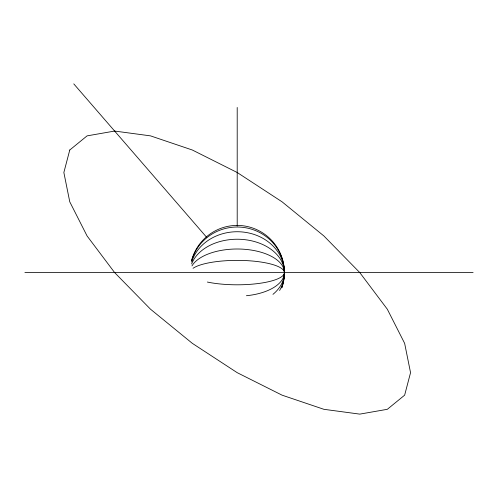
<?xml version="1.0" encoding="UTF-8"?>
<svg xmlns="http://www.w3.org/2000/svg" width="498" height="498" viewBox="0 0 498 498"><rect width="100%" height="100%" fill="white"/><g stroke="black" fill="none" stroke-linecap="round" stroke-linejoin="round"><path stroke-width="0.75" d="M24.9 272.587L473.1 272.587M73.772 83.876L206.689 237.353M237.204 107.462L237.204 226.073M193.05 268.291A47.179 12.213 0 0 1 258.493 261.693A47.179 12.213 0 0 1 276.757 279.247A47.179 12.213 0 0 1 207.361 282.049M191.967 265.895A47.179 23.587 0 0 1 243.149 249.187A47.179 23.587 0 0 1 284.358 271.759A47.179 23.587 0 0 1 246.423 295.725M191.637 263.952A47.179 33.36 0 0 1 249.417 240.366A47.179 33.36 0 0 1 282.777 281.227A47.179 33.36 0 0 1 272.96 294.355M191.637 262.016A47.179 40.861 0 0 1 249.417 233.126A47.179 40.861 0 0 1 282.777 283.163A47.179 40.861 0 0 1 279.602 290.508M191.637 260.796A47.179 45.573 0 0 1 251.266 229.086A47.179 45.573 0 0 1 281.631 287.931M191.637 260.379A47.179 47.179 0 0 1 250.892 227.443A47.179 47.179 0 0 1 281.887 287.744M69.764 150.016L63.856 172.507L69.764 201.821L87.082 235.959L114.633 272.587L150.533 309.221L192.34 343.359L237.204 372.672L282.073 395.163L323.881 409.306L359.78 414.124L387.326 409.306L404.644 395.163L410.551 372.672L404.644 343.359L387.326 309.221L359.78 272.587L323.881 235.959L282.073 201.821L237.204 172.507L192.34 150.016L150.533 135.873L114.633 131.055L87.082 135.873L69.764 150.016"/></g></svg>
